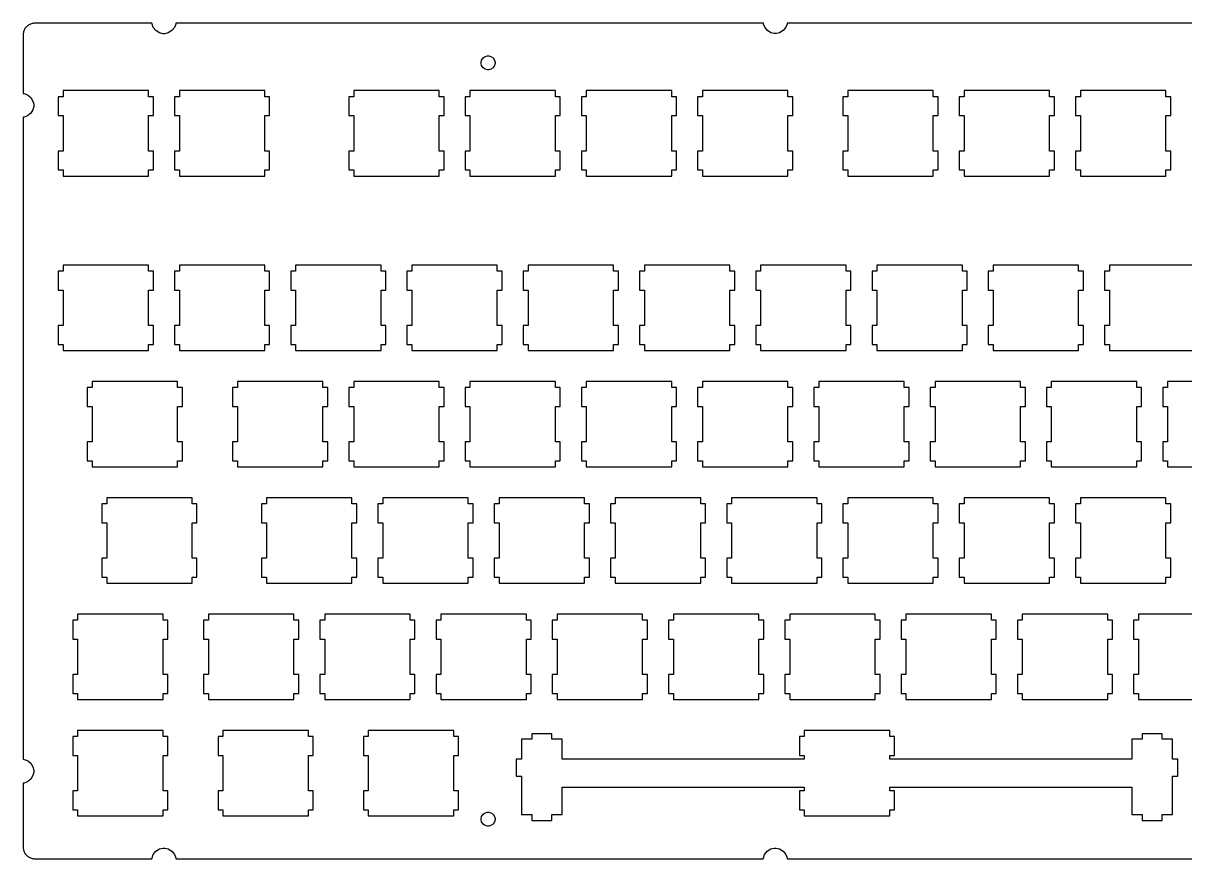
# Model space of a CAD drawing. Extents: x 0 to 356, y 0 to 137.
# Drawn here: x 0 to 190.4, y 0 to 136.9 of the extents above; entities that cross this region are included whole.
import ezdxf

# ---------------------------------------------------------------- set-up
doc = ezdxf.new("R2010")
doc.units = 0
doc.layers.get('0').update_dxf_attribs({"linetype": 'CONTINUOUS'})

msp = doc.modelspace()

# ---------------------------------------------------------------- linework, layer by layer
at = {"color": 0}
for p, q in [((0.06752, 135.332), (0.04961, 135.191)), ((0.04961, 135.191), (0.04961, 125.393)), ((0.10335, 135.472), (0.06752, 135.332)), ((0.1378, 135.614), (0.10335, 135.472)), ((0.19155, 135.756), (0.1378, 135.614)), ((0.26183, 135.879), (0.19155, 135.756)), ((0.33211, 136.011), (0.26183, 135.879)), ((0.4203, 136.125), (0.33211, 136.011)), ((0.51676, 136.241), (0.4203, 136.125)), ((0.61461, 136.346), (0.51676, 136.241)), ((0.72898, 136.442), (0.61461, 136.346)), ((0.85301, 136.54), (0.72898, 136.442)), ((0.97565, 136.619), (0.85301, 136.54)), ((1.10794, 136.69), (0.97565, 136.619)), ((1.24988, 136.743), (1.10794, 136.69)), ((1.39044, 136.795), (1.24988, 136.743)), ((1.54065, 136.831), (1.39044, 136.795)), ((1.69085, 136.867), (1.54065, 136.831)), ((1.83968, 136.883), (1.69085, 136.867)), ((21.146, 136.883), (1.83968, 136.883)), ((21.168, 136.711), (21.146, 136.883)), ((21.3637, 136.211), (21.168, 136.711)), ((21.7937, 135.668), (21.3637, 136.211)), ((22.3862, 135.305), (21.7937, 135.668)), ((22.9168, 135.173), (22.3862, 135.305)), ((23.0945, 135.173), (22.9168, 135.173)), ((23.2709, 135.173), (23.0945, 135.173)), ((23.8042, 135.305), (23.2709, 135.173)), ((24.3996, 135.668), (23.8042, 135.305)), ((24.8322, 136.211), (24.3996, 135.668)), ((25.0293, 136.711), (24.8322, 136.211)), ((25.0527, 136.883), (25.0293, 136.711)), ((121.317, 136.883), (25.0527, 136.883)), ((121.34, 136.712), (121.317, 136.883)), ((121.539, 136.213), (121.34, 136.712)), ((121.972, 135.673), (121.539, 136.213)), ((122.567, 135.314), (121.972, 135.673)), ((123.098, 135.183), (122.567, 135.314)), ((123.275, 135.183), (123.098, 135.183)), ((123.451, 135.183), (123.275, 135.183)), ((123.981, 135.314), (123.451, 135.183)), ((124.573, 135.673), (123.981, 135.314)), ((125.003, 136.213), (124.573, 135.673)), ((125.2, 136.712), (125.003, 136.213)), ((125.224, 136.883), (125.2, 136.712)), ((268.708, 136.883), (125.224, 136.883)), ((75.3967, 131.211), (75.7633, 131.458)), ((75.7633, 131.458), (76.098, 131.548)), ((76.098, 131.548), (76.2109, 131.548)), ((76.2109, 131.548), (76.3228, 131.548)), ((76.3228, 131.548), (76.6576, 131.458)), ((76.6576, 131.458), (77.0227, 131.211)), ((75.0605, 130.513), (75.1498, 130.847)), ((75.0605, 130.4), (75.0605, 130.513)), ((75.0605, 130.288), (75.0605, 130.4)), ((75.1498, 129.953), (75.0605, 130.288)), ((75.1498, 130.847), (75.3967, 131.211)), ((75.3967, 129.587), (75.1498, 129.953)), ((75.7633, 129.34), (75.3967, 129.587)), ((77.0227, 129.587), (76.6576, 129.34)), ((77.0227, 131.211), (77.2693, 130.847)), ((77.2693, 129.953), (77.0227, 129.587)), ((77.2693, 130.847), (77.3603, 130.513)), ((77.3603, 130.288), (77.2693, 129.953)), ((77.3603, 130.513), (77.3603, 130.4)), ((77.3603, 130.4), (77.3603, 130.288)), ((76.098, 129.249), (75.7633, 129.34)), ((76.2109, 129.249), (76.098, 129.249)), ((76.3228, 129.249), (76.2109, 129.249)), ((76.6576, 129.34), (76.3228, 129.249)), ((20.5782, 125.855), (6.57737, 125.855)), ((6.57737, 125.855), (6.57737, 124.856)), ((20.5782, 124.856), (20.5782, 125.855)), ((39.6282, 125.855), (25.6274, 125.855)), ((25.6274, 125.855), (25.6274, 124.856)), ((39.6282, 124.856), (39.6282, 125.855)), ((68.2032, 125.855), (54.2025, 125.855)), ((54.2025, 125.855), (54.2025, 124.856)), ((68.2032, 124.856), (68.2032, 125.855)), ((87.2532, 125.855), (73.2525, 125.855)), ((73.2525, 125.855), (73.2525, 124.856)), ((87.2532, 124.856), (87.2532, 125.855)), ((106.303, 125.855), (92.3025, 125.855)), ((92.3025, 125.855), (92.3025, 124.856)), ((106.303, 124.856), (106.303, 125.855)), ((125.353, 125.855), (111.353, 125.855)), ((111.353, 125.855), (111.353, 124.856)), ((125.353, 124.856), (125.353, 125.855)), ((149.164, 125.855), (135.165, 125.855)), ((135.165, 125.855), (135.165, 124.856)), ((149.164, 124.856), (149.164, 125.855)), ((168.214, 125.855), (154.215, 125.855)), ((154.215, 125.855), (154.215, 124.856)), ((168.214, 124.856), (168.214, 125.855)), ((187.264, 125.855), (173.265, 125.855)), ((173.265, 125.855), (173.265, 124.856)), ((187.264, 124.856), (187.264, 125.855)), ((0.04961, 125.393), (0.22186, 125.371)), ((0.22186, 125.371), (0.72623, 125.175)), ((0.72623, 125.175), (1.27193, 124.743)), ((1.27193, 124.743), (1.63573, 124.145)), ((1.63573, 124.145), (1.7694, 123.612)), ((6.57737, 124.856), (5.77674, 124.856)), ((5.77674, 124.856), (5.77674, 121.755)), ((21.3775, 124.856), (20.5782, 124.856)), ((21.3775, 121.755), (21.3775, 124.856)), ((25.6274, 124.856), (24.8281, 124.856)), ((24.8281, 124.856), (24.8281, 121.755)), ((40.4276, 124.856), (39.6282, 124.856)), ((40.4276, 121.755), (40.4276, 124.856)), ((54.2025, 124.856), (53.4031, 124.856)), ((53.4031, 124.856), (53.4031, 121.755)), ((69.0026, 124.856), (68.2032, 124.856)), ((69.0026, 121.755), (69.0026, 124.856)), ((73.2525, 124.856), (72.4531, 124.856)), ((72.4531, 124.856), (72.4531, 121.755)), ((88.0526, 124.856), (87.2532, 124.856)), ((88.0526, 121.755), (88.0526, 124.856)), ((92.3025, 124.856), (91.5031, 124.856)), ((91.5031, 124.856), (91.5031, 121.755)), ((107.103, 124.856), (106.303, 124.856)), ((107.103, 121.755), (107.103, 124.856)), ((111.353, 124.856), (110.553, 124.856)), ((110.553, 124.856), (110.553, 121.755)), ((126.153, 124.856), (125.353, 124.856)), ((126.153, 121.755), (126.153, 124.856)), ((135.165, 124.856), (134.364, 124.856)), ((134.364, 124.856), (134.364, 121.755)), ((149.965, 124.856), (149.164, 124.856)), ((149.965, 121.755), (149.965, 124.856)), ((154.215, 124.856), (153.414, 124.856)), ((153.414, 124.856), (153.414, 121.755)), ((169.015, 124.856), (168.214, 124.856)), ((169.015, 121.755), (169.015, 124.856)), ((173.265, 124.856), (172.464, 124.856)), ((172.464, 124.856), (172.464, 121.755)), ((188.065, 124.856), (187.264, 124.856)), ((188.065, 121.755), (188.065, 124.856)), ((1.27193, 122.131), (0.72623, 121.701)), ((1.63573, 122.725), (1.27193, 122.131)), ((1.7694, 123.257), (1.63573, 122.725)), ((1.7694, 123.612), (1.7694, 123.434)), ((1.7694, 123.434), (1.7694, 123.257)), ((0.22186, 121.507), (0.04961, 121.485)), ((0.04961, 121.485), (0.04961, 16.3394)), ((0.72623, 121.701), (0.22186, 121.507)), ((5.77674, 121.755), (6.57737, 121.755)), ((6.57737, 121.755), (6.57737, 115.956)), ((20.5782, 115.956), (20.5782, 121.755)), ((20.5782, 121.755), (21.3775, 121.755)), ((24.8281, 121.755), (25.6274, 121.755)), ((25.6274, 121.755), (25.6274, 115.956)), ((39.6282, 115.956), (39.6282, 121.755)), ((39.6282, 121.755), (40.4276, 121.755)), ((53.4031, 121.755), (54.2025, 121.755)), ((54.2025, 121.755), (54.2025, 115.956)), ((68.2032, 115.956), (68.2032, 121.755)), ((68.2032, 121.755), (69.0026, 121.755)), ((72.4531, 121.755), (73.2525, 121.755)), ((73.2525, 121.755), (73.2525, 115.956)), ((87.2532, 115.956), (87.2532, 121.755)), ((87.2532, 121.755), (88.0526, 121.755)), ((91.5031, 121.755), (92.3025, 121.755)), ((92.3025, 121.755), (92.3025, 115.956)), ((106.303, 115.956), (106.303, 121.755)), ((106.303, 121.755), (107.103, 121.755)), ((110.553, 121.755), (111.353, 121.755)), ((111.353, 121.755), (111.353, 115.956)), ((125.353, 115.956), (125.353, 121.755)), ((125.353, 121.755), (126.153, 121.755)), ((134.364, 121.755), (135.165, 121.755)), ((135.165, 121.755), (135.165, 115.956)), ((149.164, 115.956), (149.164, 121.755)), ((149.164, 121.755), (149.965, 121.755)), ((153.414, 121.755), (154.215, 121.755)), ((154.215, 121.755), (154.215, 115.956)), ((168.214, 115.956), (168.214, 121.755)), ((168.214, 121.755), (169.015, 121.755)), ((172.464, 121.755), (173.265, 121.755)), ((173.265, 121.755), (173.265, 115.956)), ((187.264, 115.956), (187.264, 121.755)), ((187.264, 121.755), (188.065, 121.755)), ((6.57737, 115.956), (5.77674, 115.956)), ((5.77674, 115.956), (5.77674, 112.856)), ((21.3775, 115.956), (20.5782, 115.956)), ((21.3775, 112.856), (21.3775, 115.956)), ((25.6274, 115.956), (24.8281, 115.956)), ((24.8281, 115.956), (24.8281, 112.856)), ((40.4276, 115.956), (39.6282, 115.956)), ((40.4276, 112.856), (40.4276, 115.956)), ((54.2025, 115.956), (53.4031, 115.956)), ((53.4031, 115.956), (53.4031, 112.856)), ((69.0026, 115.956), (68.2032, 115.956)), ((69.0026, 112.856), (69.0026, 115.956)), ((73.2525, 115.956), (72.4531, 115.956)), ((72.4531, 115.956), (72.4531, 112.856)), ((88.0526, 115.956), (87.2532, 115.956)), ((88.0526, 112.856), (88.0526, 115.956)), ((92.3025, 115.956), (91.5031, 115.956)), ((91.5031, 115.956), (91.5031, 112.856)), ((107.103, 115.956), (106.303, 115.956)), ((107.103, 112.856), (107.103, 115.956)), ((111.353, 115.956), (110.553, 115.956)), ((110.553, 115.956), (110.553, 112.856)), ((126.153, 115.956), (125.353, 115.956)), ((126.153, 112.856), (126.153, 115.956)), ((135.165, 115.956), (134.364, 115.956)), ((134.364, 115.956), (134.364, 112.856)), ((149.965, 115.956), (149.164, 115.956)), ((149.965, 112.856), (149.965, 115.956)), ((154.215, 115.956), (153.414, 115.956)), ((153.414, 115.956), (153.414, 112.856)), ((169.015, 115.956), (168.214, 115.956)), ((169.015, 112.856), (169.015, 115.956)), ((173.265, 115.956), (172.464, 115.956)), ((172.464, 115.956), (172.464, 112.856)), ((188.065, 115.956), (187.264, 115.956)), ((188.065, 112.856), (188.065, 115.956)), ((5.77674, 112.856), (6.57737, 112.856)), ((6.57737, 112.856), (6.57737, 111.855)), ((20.5782, 111.855), (20.5782, 112.856)), ((20.5782, 112.856), (21.3775, 112.856)), ((24.8281, 112.856), (25.6274, 112.856)), ((25.6274, 112.856), (25.6274, 111.855)), ((39.6282, 111.855), (39.6282, 112.856)), ((39.6282, 112.856), (40.4276, 112.856)), ((53.4031, 112.856), (54.2025, 112.856)), ((54.2025, 112.856), (54.2025, 111.855)), ((68.2032, 111.855), (68.2032, 112.856)), ((68.2032, 112.856), (69.0026, 112.856)), ((72.4531, 112.856), (73.2525, 112.856)), ((73.2525, 112.856), (73.2525, 111.855)), ((87.2532, 111.855), (87.2532, 112.856)), ((87.2532, 112.856), (88.0526, 112.856)), ((91.5031, 112.856), (92.3025, 112.856)), ((92.3025, 112.856), (92.3025, 111.855)), ((106.303, 111.855), (106.303, 112.856)), ((106.303, 112.856), (107.103, 112.856)), ((110.553, 112.856), (111.353, 112.856)), ((111.353, 112.856), (111.353, 111.855)), ((125.353, 111.855), (125.353, 112.856)), ((125.353, 112.856), (126.153, 112.856)), ((134.364, 112.856), (135.165, 112.856)), ((135.165, 112.856), (135.165, 111.855)), ((149.164, 111.855), (149.164, 112.856)), ((149.164, 112.856), (149.965, 112.856)), ((153.414, 112.856), (154.215, 112.856)), ((154.215, 112.856), (154.215, 111.855)), ((168.214, 111.855), (168.214, 112.856)), ((168.214, 112.856), (169.015, 112.856)), ((172.464, 112.856), (173.265, 112.856)), ((173.265, 112.856), (173.265, 111.855)), ((187.264, 111.855), (187.264, 112.856)), ((187.264, 112.856), (188.065, 112.856)), ((6.57737, 111.855), (20.5782, 111.855)), ((25.6274, 111.855), (39.6282, 111.855)), ((54.2025, 111.855), (68.2032, 111.855)), ((73.2525, 111.855), (87.2532, 111.855)), ((92.3025, 111.855), (106.303, 111.855)), ((111.353, 111.855), (125.353, 111.855)), ((135.165, 111.855), (149.164, 111.855)), ((154.215, 111.855), (168.214, 111.855)), ((173.265, 111.855), (187.264, 111.855)), ((20.5782, 97.2799), (6.57737, 97.2799)), ((6.57737, 97.2799), (6.57737, 96.2808)), ((20.5782, 96.2808), (20.5782, 97.2799)), ((39.6282, 97.2799), (25.6274, 97.2799)), ((25.6274, 97.2799), (25.6274, 96.2808)), ((39.6282, 96.2808), (39.6282, 97.2799)), ((58.6782, 97.2799), (44.6775, 97.2799)), ((44.6775, 97.2799), (44.6775, 96.2808)), ((58.6782, 96.2808), (58.6782, 97.2799)), ((77.7282, 97.2799), (63.7275, 97.2799)), ((63.7275, 97.2799), (63.7275, 96.2808)), ((77.7282, 96.2808), (77.7282, 97.2799)), ((96.7782, 97.2799), (82.7775, 97.2799)), ((82.7775, 97.2799), (82.7775, 96.2808)), ((96.7782, 96.2808), (96.7782, 97.2799)), ((115.827, 97.2799), (101.826, 97.2799)), ((101.826, 97.2799), (101.826, 96.2808)), ((115.827, 96.2808), (115.827, 97.2799)), ((134.878, 97.2799), (120.876, 97.2799)), ((120.876, 97.2799), (120.876, 96.2808)), ((134.878, 96.2808), (134.878, 97.2799)), ((153.928, 97.2799), (139.928, 97.2799)), ((139.928, 97.2799), (139.928, 96.2808)), ((153.928, 96.2808), (153.928, 97.2799)), ((172.978, 97.2799), (158.978, 97.2799)), ((158.978, 97.2799), (158.978, 96.2808)), ((172.978, 96.2808), (172.978, 97.2799)), ((192.028, 97.2799), (178.028, 97.2799)), ((178.028, 97.2799), (178.028, 96.2808)), ((6.57737, 96.2808), (5.77674, 96.2808)), ((5.77674, 96.2808), (5.77674, 93.1803)), ((21.3775, 96.2808), (20.5782, 96.2808)), ((21.3775, 93.1803), (21.3775, 96.2808)), ((25.6274, 96.2808), (24.8281, 96.2808)), ((24.8281, 96.2808), (24.8281, 93.1803)), ((40.4276, 96.2808), (39.6282, 96.2808)), ((40.4276, 93.1803), (40.4276, 96.2808)), ((44.6775, 96.2808), (43.8781, 96.2808)), ((43.8781, 96.2808), (43.8781, 93.1803)), ((59.4776, 96.2808), (58.6782, 96.2808)), ((59.4776, 93.1803), (59.4776, 96.2808)), ((63.7275, 96.2808), (62.9281, 96.2808)), ((62.9281, 96.2808), (62.9281, 93.1803)), ((78.5276, 96.2808), (77.7282, 96.2808)), ((78.5276, 93.1803), (78.5276, 96.2808)), ((82.7775, 96.2808), (81.9781, 96.2808)), ((81.9781, 96.2808), (81.9781, 93.1803)), ((97.5762, 96.2808), (96.7782, 96.2808)), ((97.5762, 93.1803), (97.5762, 96.2808)), ((101.826, 96.2808), (101.028, 96.2808)), ((101.028, 96.2808), (101.028, 93.1803)), ((116.626, 96.2808), (115.827, 96.2808)), ((116.626, 93.1803), (116.626, 96.2808)), ((120.876, 96.2808), (120.077, 96.2808)), ((120.077, 96.2808), (120.077, 93.1803)), ((135.678, 96.2808), (134.878, 96.2808)), ((135.678, 93.1803), (135.678, 96.2808)), ((139.928, 96.2808), (139.128, 96.2808)), ((139.128, 96.2808), (139.128, 93.1803)), ((154.728, 96.2808), (153.928, 96.2808)), ((154.728, 93.1803), (154.728, 96.2808)), ((158.978, 96.2808), (158.178, 96.2808)), ((158.178, 96.2808), (158.178, 93.1803)), ((173.778, 96.2808), (172.978, 96.2808)), ((173.778, 93.1803), (173.778, 96.2808)), ((178.028, 96.2808), (177.228, 96.2808)), ((177.228, 96.2808), (177.228, 93.1803)), ((5.77674, 93.1803), (6.57737, 93.1803)), ((6.57737, 93.1803), (6.57737, 87.3788)), ((20.5782, 87.3788), (20.5782, 93.1803)), ((20.5782, 93.1803), (21.3775, 93.1803)), ((24.8281, 93.1803), (25.6274, 93.1803)), ((25.6274, 93.1803), (25.6274, 87.3788)), ((39.6282, 87.3788), (39.6282, 93.1803)), ((39.6282, 93.1803), (40.4276, 93.1803)), ((43.8781, 93.1803), (44.6775, 93.1803)), ((44.6775, 93.1803), (44.6775, 87.3788)), ((58.6782, 87.3788), (58.6782, 93.1803)), ((58.6782, 93.1803), (59.4776, 93.1803)), ((62.9281, 93.1803), (63.7275, 93.1803)), ((63.7275, 93.1803), (63.7275, 87.3788)), ((77.7282, 87.3788), (77.7282, 93.1803)), ((77.7282, 93.1803), (78.5276, 93.1803)), ((81.9781, 93.1803), (82.7775, 93.1803)), ((82.7775, 93.1803), (82.7775, 87.3788)), ((96.7782, 87.3788), (96.7782, 93.1803)), ((96.7782, 93.1803), (97.5762, 93.1803)), ((101.028, 93.1803), (101.826, 93.1803)), ((101.826, 93.1803), (101.826, 87.3788)), ((115.827, 87.3788), (115.827, 93.1803)), ((115.827, 93.1803), (116.626, 93.1803)), ((120.077, 93.1803), (120.876, 93.1803)), ((120.876, 93.1803), (120.876, 87.3788)), ((134.878, 87.3788), (134.878, 93.1803)), ((134.878, 93.1803), (135.678, 93.1803)), ((139.128, 93.1803), (139.928, 93.1803)), ((139.928, 93.1803), (139.928, 87.3788)), ((153.928, 87.3788), (153.928, 93.1803)), ((153.928, 93.1803), (154.728, 93.1803)), ((158.178, 93.1803), (158.978, 93.1803)), ((158.978, 93.1803), (158.978, 87.3788)), ((172.978, 87.3788), (172.978, 93.1803)), ((172.978, 93.1803), (173.778, 93.1803)), ((177.228, 93.1803), (178.028, 93.1803)), ((178.028, 93.1803), (178.028, 87.3788)), ((6.57737, 87.3788), (5.77674, 87.3788)), ((5.77674, 87.3788), (5.77674, 84.2807)), ((21.3775, 87.3788), (20.5782, 87.3788)), ((21.3775, 84.2807), (21.3775, 87.3788)), ((25.6274, 87.3788), (24.8281, 87.3788)), ((24.8281, 87.3788), (24.8281, 84.2807)), ((40.4276, 87.3788), (39.6282, 87.3788)), ((40.4276, 84.2807), (40.4276, 87.3788)), ((44.6775, 87.3788), (43.8781, 87.3788)), ((43.8781, 87.3788), (43.8781, 84.2807)), ((59.4776, 87.3788), (58.6782, 87.3788)), ((59.4776, 84.2807), (59.4776, 87.3788)), ((63.7275, 87.3788), (62.9281, 87.3788)), ((62.9281, 87.3788), (62.9281, 84.2807)), ((78.5276, 87.3788), (77.7282, 87.3788)), ((78.5276, 84.2807), (78.5276, 87.3788)), ((82.7775, 87.3788), (81.9781, 87.3788)), ((81.9781, 87.3788), (81.9781, 84.2807)), ((97.5762, 87.3788), (96.7782, 87.3788)), ((97.5762, 84.2807), (97.5762, 87.3788)), ((101.826, 87.3788), (101.028, 87.3788)), ((101.028, 87.3788), (101.028, 84.2807)), ((116.626, 87.3788), (115.827, 87.3788)), ((116.626, 84.2807), (116.626, 87.3788)), ((120.876, 87.3788), (120.077, 87.3788)), ((120.077, 87.3788), (120.077, 84.2807)), ((135.678, 87.3788), (134.878, 87.3788)), ((135.678, 84.2807), (135.678, 87.3788)), ((139.928, 87.3788), (139.128, 87.3788)), ((139.128, 87.3788), (139.128, 84.2807)), ((154.728, 87.3788), (153.928, 87.3788)), ((154.728, 84.2807), (154.728, 87.3788)), ((158.978, 87.3788), (158.178, 87.3788)), ((158.178, 87.3788), (158.178, 84.2807)), ((173.778, 87.3788), (172.978, 87.3788)), ((173.778, 84.2807), (173.778, 87.3788)), ((178.028, 87.3788), (177.228, 87.3788)), ((177.228, 87.3788), (177.228, 84.2807)), ((5.77674, 84.2807), (6.57737, 84.2807)), ((6.57737, 84.2807), (6.57737, 83.2817)), ((20.5782, 83.2817), (20.5782, 84.2807)), ((20.5782, 84.2807), (21.3775, 84.2807)), ((24.8281, 84.2807), (25.6274, 84.2807)), ((25.6274, 84.2807), (25.6274, 83.2817)), ((39.6282, 83.2817), (39.6282, 84.2807)), ((39.6282, 84.2807), (40.4276, 84.2807)), ((43.8781, 84.2807), (44.6775, 84.2807)), ((44.6775, 84.2807), (44.6775, 83.2817)), ((58.6782, 83.2817), (58.6782, 84.2807)), ((58.6782, 84.2807), (59.4776, 84.2807)), ((62.9281, 84.2807), (63.7275, 84.2807)), ((63.7275, 84.2807), (63.7275, 83.2817)), ((77.7282, 83.2817), (77.7282, 84.2807)), ((77.7282, 84.2807), (78.5276, 84.2807)), ((81.9781, 84.2807), (82.7775, 84.2807)), ((82.7775, 84.2807), (82.7775, 83.2817)), ((96.7782, 83.2817), (96.7782, 84.2807)), ((96.7782, 84.2807), (97.5762, 84.2807)), ((101.028, 84.2807), (101.826, 84.2807)), ((101.826, 84.2807), (101.826, 83.2817)), ((115.827, 83.2817), (115.827, 84.2807)), ((115.827, 84.2807), (116.626, 84.2807)), ((120.077, 84.2807), (120.876, 84.2807)), ((120.876, 84.2807), (120.876, 83.2817)), ((134.878, 83.2817), (134.878, 84.2807)), ((134.878, 84.2807), (135.678, 84.2807)), ((139.128, 84.2807), (139.928, 84.2807)), ((139.928, 84.2807), (139.928, 83.2817)), ((153.928, 83.2817), (153.928, 84.2807)), ((153.928, 84.2807), (154.728, 84.2807)), ((158.178, 84.2807), (158.978, 84.2807)), ((158.978, 84.2807), (158.978, 83.2817)), ((172.978, 83.2817), (172.978, 84.2807)), ((172.978, 84.2807), (173.778, 84.2807)), ((177.228, 84.2807), (178.028, 84.2807)), ((178.028, 84.2807), (178.028, 83.2817)), ((6.57737, 83.2817), (20.5782, 83.2817)), ((25.6274, 83.2817), (39.6282, 83.2817)), ((44.6775, 83.2817), (58.6782, 83.2817)), ((63.7275, 83.2817), (77.7282, 83.2817)), ((82.7775, 83.2817), (96.7782, 83.2817)), ((101.826, 83.2817), (115.827, 83.2817)), ((120.876, 83.2817), (134.878, 83.2817)), ((139.928, 83.2817), (153.928, 83.2817)), ((158.978, 83.2817), (172.978, 83.2817)), ((178.028, 83.2817), (192.028, 83.2817)), ((25.3394, 78.2299), (11.3399, 78.2299)), ((11.3399, 78.2299), (11.3399, 77.2308)), ((25.3394, 77.2308), (25.3394, 78.2299)), ((49.1532, 78.2299), (35.1524, 78.2299)), ((35.1524, 78.2299), (35.1524, 77.2308)), ((49.1532, 77.2308), (49.1532, 78.2299)), ((68.2032, 78.2299), (54.2025, 78.2299)), ((54.2025, 78.2299), (54.2025, 77.2308)), ((68.2032, 77.2308), (68.2032, 78.2299)), ((87.2532, 78.2299), (73.2525, 78.2299)), ((73.2525, 78.2299), (73.2525, 77.2308)), ((87.2532, 77.2308), (87.2532, 78.2299)), ((106.303, 78.2299), (92.3025, 78.2299)), ((92.3025, 78.2299), (92.3025, 77.2308)), ((106.303, 77.2308), (106.303, 78.2299)), ((125.353, 78.2299), (111.353, 78.2299)), ((111.353, 78.2299), (111.353, 77.2308)), ((125.353, 77.2308), (125.353, 78.2299)), ((144.403, 78.2299), (130.403, 78.2299)), ((130.403, 78.2299), (130.403, 77.2308)), ((144.403, 77.2308), (144.403, 78.2299)), ((163.453, 78.2299), (149.453, 78.2299)), ((149.453, 78.2299), (149.453, 77.2308)), ((163.453, 77.2308), (163.453, 78.2299)), ((182.503, 78.2299), (168.503, 78.2299)), ((168.503, 78.2299), (168.503, 77.2308)), ((182.503, 77.2308), (182.503, 78.2299)), ((201.553, 78.2299), (187.553, 78.2299)), ((187.553, 78.2299), (187.553, 77.2308)), ((11.3399, 77.2308), (10.5392, 77.2308)), ((10.5392, 77.2308), (10.5392, 74.1303)), ((26.14, 77.2308), (25.3394, 77.2308)), ((26.14, 74.1303), (26.14, 77.2308)), ((35.1524, 77.2308), (34.3531, 77.2308)), ((34.3531, 77.2308), (34.3531, 74.1303)), ((49.9526, 77.2308), (49.1532, 77.2308)), ((49.9526, 74.1303), (49.9526, 77.2308)), ((54.2025, 77.2308), (53.4031, 77.2308)), ((53.4031, 77.2308), (53.4031, 74.1303)), ((69.0026, 77.2308), (68.2032, 77.2308)), ((69.0026, 74.1303), (69.0026, 77.2308)), ((73.2525, 77.2308), (72.4531, 77.2308)), ((72.4531, 77.2308), (72.4531, 74.1303)), ((88.0526, 77.2308), (87.2532, 77.2308)), ((88.0526, 74.1303), (88.0526, 77.2308)), ((92.3025, 77.2308), (91.5031, 77.2308)), ((91.5031, 77.2308), (91.5031, 74.1303)), ((107.103, 77.2308), (106.303, 77.2308)), ((107.103, 74.1303), (107.103, 77.2308)), ((111.353, 77.2308), (110.553, 77.2308)), ((110.553, 77.2308), (110.553, 74.1303)), ((126.153, 77.2308), (125.353, 77.2308)), ((126.153, 74.1303), (126.153, 77.2308)), ((130.403, 77.2308), (129.603, 77.2308)), ((129.603, 77.2308), (129.603, 74.1303)), ((145.203, 77.2308), (144.403, 77.2308)), ((145.203, 74.1303), (145.203, 77.2308)), ((149.453, 77.2308), (148.653, 77.2308)), ((148.653, 77.2308), (148.653, 74.1303)), ((164.253, 77.2308), (163.453, 77.2308)), ((164.253, 74.1303), (164.253, 77.2308)), ((168.503, 77.2308), (167.703, 77.2308)), ((167.703, 77.2308), (167.703, 74.1303)), ((183.303, 77.2308), (182.503, 77.2308)), ((183.303, 74.1303), (183.303, 77.2308)), ((187.553, 77.2308), (186.753, 77.2308)), ((186.753, 77.2308), (186.753, 74.1303)), ((10.5392, 74.1303), (11.3399, 74.1303)), ((11.3399, 74.1303), (11.3399, 68.3288)), ((25.3394, 68.3288), (25.3394, 74.1303)), ((25.3394, 74.1303), (26.14, 74.1303)), ((34.3531, 74.1303), (35.1524, 74.1303)), ((35.1524, 74.1303), (35.1524, 68.3288)), ((49.1532, 68.3288), (49.1532, 74.1303)), ((49.1532, 74.1303), (49.9526, 74.1303)), ((53.4031, 74.1303), (54.2025, 74.1303)), ((54.2025, 74.1303), (54.2025, 68.3288)), ((68.2032, 68.3288), (68.2032, 74.1303)), ((68.2032, 74.1303), (69.0026, 74.1303)), ((72.4531, 74.1303), (73.2525, 74.1303)), ((73.2525, 74.1303), (73.2525, 68.3288)), ((87.2532, 68.3288), (87.2532, 74.1303)), ((87.2532, 74.1303), (88.0526, 74.1303)), ((91.5031, 74.1303), (92.3025, 74.1303)), ((92.3025, 74.1303), (92.3025, 68.3288)), ((106.303, 68.3288), (106.303, 74.1303)), ((106.303, 74.1303), (107.103, 74.1303)), ((110.553, 74.1303), (111.353, 74.1303)), ((111.353, 74.1303), (111.353, 68.3288)), ((125.353, 68.3288), (125.353, 74.1303)), ((125.353, 74.1303), (126.153, 74.1303)), ((129.603, 74.1303), (130.403, 74.1303)), ((130.403, 74.1303), (130.403, 68.3288)), ((144.403, 68.3288), (144.403, 74.1303)), ((144.403, 74.1303), (145.203, 74.1303)), ((148.653, 74.1303), (149.453, 74.1303)), ((149.453, 74.1303), (149.453, 68.3288)), ((163.453, 68.3288), (163.453, 74.1303)), ((163.453, 74.1303), (164.253, 74.1303)), ((167.703, 74.1303), (168.503, 74.1303)), ((168.503, 74.1303), (168.503, 68.3288)), ((182.503, 68.3288), (182.503, 74.1303)), ((182.503, 74.1303), (183.303, 74.1303)), ((186.753, 74.1303), (187.553, 74.1303)), ((187.553, 74.1303), (187.553, 68.3288)), ((11.3399, 68.3288), (10.5392, 68.3288)), ((10.5392, 68.3288), (10.5392, 65.2307)), ((26.14, 68.3288), (25.3394, 68.3288)), ((26.14, 65.2307), (26.14, 68.3288)), ((35.1524, 68.3288), (34.3531, 68.3288)), ((34.3531, 68.3288), (34.3531, 65.2307)), ((49.9526, 68.3288), (49.1532, 68.3288)), ((49.9526, 65.2307), (49.9526, 68.3288)), ((54.2025, 68.3288), (53.4031, 68.3288)), ((53.4031, 68.3288), (53.4031, 65.2307)), ((69.0026, 68.3288), (68.2032, 68.3288)), ((69.0026, 65.2307), (69.0026, 68.3288)), ((73.2525, 68.3288), (72.4531, 68.3288)), ((72.4531, 68.3288), (72.4531, 65.2307)), ((88.0526, 68.3288), (87.2532, 68.3288)), ((88.0526, 65.2307), (88.0526, 68.3288)), ((92.3025, 68.3288), (91.5031, 68.3288)), ((91.5031, 68.3288), (91.5031, 65.2307)), ((107.103, 68.3288), (106.303, 68.3288)), ((107.103, 65.2307), (107.103, 68.3288)), ((111.353, 68.3288), (110.553, 68.3288)), ((110.553, 68.3288), (110.553, 65.2307)), ((126.153, 68.3288), (125.353, 68.3288)), ((126.153, 65.2307), (126.153, 68.3288)), ((130.403, 68.3288), (129.603, 68.3288)), ((129.603, 68.3288), (129.603, 65.2307)), ((145.203, 68.3288), (144.403, 68.3288)), ((145.203, 65.2307), (145.203, 68.3288)), ((149.453, 68.3288), (148.653, 68.3288)), ((148.653, 68.3288), (148.653, 65.2307)), ((164.253, 68.3288), (163.453, 68.3288)), ((164.253, 65.2307), (164.253, 68.3288)), ((168.503, 68.3288), (167.703, 68.3288)), ((167.703, 68.3288), (167.703, 65.2307)), ((183.303, 68.3288), (182.503, 68.3288)), ((183.303, 65.2307), (183.303, 68.3288)), ((187.553, 68.3288), (186.753, 68.3288)), ((186.753, 68.3288), (186.753, 65.2307)), ((10.5392, 65.2307), (11.3399, 65.2307)), ((11.3399, 65.2307), (11.3399, 64.2288)), ((25.3394, 64.2288), (25.3394, 65.2307)), ((25.3394, 65.2307), (26.14, 65.2307)), ((34.3531, 65.2307), (35.1524, 65.2307)), ((35.1524, 65.2307), (35.1524, 64.2288)), ((49.1532, 64.2288), (49.1532, 65.2307)), ((49.1532, 65.2307), (49.9526, 65.2307)), ((53.4031, 65.2307), (54.2025, 65.2307)), ((54.2025, 65.2307), (54.2025, 64.2288)), ((68.2032, 64.2288), (68.2032, 65.2307)), ((68.2032, 65.2307), (69.0026, 65.2307)), ((72.4531, 65.2307), (73.2525, 65.2307)), ((73.2525, 65.2307), (73.2525, 64.2288)), ((87.2532, 64.2288), (87.2532, 65.2307)), ((87.2532, 65.2307), (88.0526, 65.2307)), ((91.5031, 65.2307), (92.3025, 65.2307)), ((92.3025, 65.2307), (92.3025, 64.2288)), ((106.303, 64.2288), (106.303, 65.2307)), ((106.303, 65.2307), (107.103, 65.2307)), ((110.553, 65.2307), (111.353, 65.2307)), ((111.353, 65.2307), (111.353, 64.2288)), ((125.353, 64.2288), (125.353, 65.2307)), ((125.353, 65.2307), (126.153, 65.2307)), ((129.603, 65.2307), (130.403, 65.2307)), ((130.403, 65.2307), (130.403, 64.2288)), ((144.403, 64.2288), (144.403, 65.2307)), ((144.403, 65.2307), (145.203, 65.2307)), ((148.653, 65.2307), (149.453, 65.2307)), ((149.453, 65.2307), (149.453, 64.2288)), ((163.453, 64.2288), (163.453, 65.2307)), ((163.453, 65.2307), (164.253, 65.2307)), ((167.703, 65.2307), (168.503, 65.2307)), ((168.503, 65.2307), (168.503, 64.2288)), ((182.503, 64.2288), (182.503, 65.2307)), ((182.503, 65.2307), (183.303, 65.2307)), ((186.753, 65.2307), (187.553, 65.2307)), ((187.553, 65.2307), (187.553, 64.2288)), ((11.3399, 64.2288), (25.3394, 64.2288)), ((35.1524, 64.2288), (49.1532, 64.2288)), ((54.2025, 64.2288), (68.2032, 64.2288)), ((73.2525, 64.2288), (87.2532, 64.2288)), ((92.3025, 64.2288), (106.303, 64.2288)), ((111.353, 64.2288), (125.353, 64.2288)), ((130.403, 64.2288), (144.403, 64.2288)), ((149.453, 64.2288), (163.453, 64.2288)), ((168.503, 64.2288), (182.503, 64.2288)), ((187.553, 64.2288), (201.553, 64.2288)), ((27.7206, 59.1799), (13.7211, 59.1799)), ((13.7211, 59.1799), (13.7211, 58.1808)), ((27.7206, 58.1808), (27.7206, 59.1799)), ((53.9143, 59.1799), (39.915, 59.1799)), ((39.915, 59.1799), (39.915, 58.1808)), ((53.9143, 58.1808), (53.9143, 59.1799)), ((72.9643, 59.1799), (58.965, 59.1799)), ((58.965, 59.1799), (58.965, 58.1808)), ((72.9643, 58.1808), (72.9643, 59.1799)), ((92.0143, 59.1799), (78.015, 59.1799)), ((78.015, 59.1799), (78.015, 58.1808)), ((92.0143, 58.1808), (92.0143, 59.1799)), ((111.064, 59.1799), (97.065, 59.1799)), ((97.065, 59.1799), (97.065, 58.1808)), ((111.064, 58.1808), (111.064, 59.1799)), ((130.114, 59.1799), (116.115, 59.1799)), ((116.115, 59.1799), (116.115, 58.1808)), ((130.114, 58.1808), (130.114, 59.1799)), ((149.164, 59.1799), (135.165, 59.1799)), ((135.165, 59.1799), (135.165, 58.1808)), ((149.164, 58.1808), (149.164, 59.1799)), ((168.214, 59.1799), (154.215, 59.1799)), ((154.215, 59.1799), (154.215, 58.1808)), ((168.214, 58.1808), (168.214, 59.1799)), ((187.264, 59.1799), (173.265, 59.1799)), ((173.265, 59.1799), (173.265, 58.1808)), ((187.264, 58.1808), (187.264, 59.1799)), ((13.7211, 58.1808), (12.9205, 58.1808)), ((12.9205, 58.1808), (12.9205, 55.0803)), ((28.5213, 58.1808), (27.7206, 58.1808)), ((28.5213, 55.0803), (28.5213, 58.1808)), ((39.915, 58.1808), (39.1142, 58.1808)), ((39.1142, 58.1808), (39.1142, 55.0803)), ((54.7151, 58.1808), (53.9143, 58.1808)), ((54.7151, 55.0803), (54.7151, 58.1808)), ((58.965, 58.1808), (58.1642, 58.1808)), ((58.1642, 58.1808), (58.1642, 55.0803)), ((73.7651, 58.1808), (72.9643, 58.1808)), ((73.7651, 55.0803), (73.7651, 58.1808)), ((78.015, 58.1808), (77.2142, 58.1808)), ((77.2142, 58.1808), (77.2142, 55.0803)), ((92.8151, 58.1808), (92.0143, 58.1808)), ((92.8151, 55.0803), (92.8151, 58.1808)), ((97.065, 58.1808), (96.2642, 58.1808)), ((96.2642, 58.1808), (96.2642, 55.0803)), ((111.865, 58.1808), (111.064, 58.1808)), ((111.865, 55.0803), (111.865, 58.1808)), ((116.115, 58.1808), (115.314, 58.1808)), ((115.314, 58.1808), (115.314, 55.0803)), ((130.915, 58.1808), (130.114, 58.1808)), ((130.915, 55.0803), (130.915, 58.1808)), ((135.165, 58.1808), (134.364, 58.1808)), ((134.364, 58.1808), (134.364, 55.0803)), ((149.965, 58.1808), (149.164, 58.1808)), ((149.965, 55.0803), (149.965, 58.1808)), ((154.215, 58.1808), (153.414, 58.1808)), ((153.414, 58.1808), (153.414, 55.0803)), ((169.015, 58.1808), (168.214, 58.1808)), ((169.015, 55.0803), (169.015, 58.1808)), ((173.265, 58.1808), (172.464, 58.1808)), ((172.464, 58.1808), (172.464, 55.0803)), ((188.065, 58.1808), (187.264, 58.1808)), ((188.065, 55.0803), (188.065, 58.1808)), ((12.9205, 55.0803), (13.7211, 55.0803)), ((13.7211, 55.0803), (13.7211, 49.2788)), ((27.7206, 49.2788), (27.7206, 55.0803)), ((27.7206, 55.0803), (28.5213, 55.0803)), ((39.1142, 55.0803), (39.915, 55.0803)), ((39.915, 55.0803), (39.915, 49.2788)), ((53.9143, 49.2788), (53.9143, 55.0803)), ((53.9143, 55.0803), (54.7151, 55.0803)), ((58.1642, 55.0803), (58.965, 55.0803)), ((58.965, 55.0803), (58.965, 49.2788)), ((72.9643, 49.2788), (72.9643, 55.0803)), ((72.9643, 55.0803), (73.7651, 55.0803)), ((77.2142, 55.0803), (78.015, 55.0803)), ((78.015, 55.0803), (78.015, 49.2788)), ((92.0143, 49.2788), (92.0143, 55.0803)), ((92.0143, 55.0803), (92.8151, 55.0803)), ((96.2642, 55.0803), (97.065, 55.0803)), ((97.065, 55.0803), (97.065, 49.2788)), ((111.064, 49.2788), (111.064, 55.0803)), ((111.064, 55.0803), (111.865, 55.0803)), ((115.314, 55.0803), (116.115, 55.0803)), ((116.115, 55.0803), (116.115, 49.2788)), ((130.114, 49.2788), (130.114, 55.0803)), ((130.114, 55.0803), (130.915, 55.0803)), ((134.364, 55.0803), (135.165, 55.0803)), ((135.165, 55.0803), (135.165, 49.2788)), ((149.164, 49.2788), (149.164, 55.0803)), ((149.164, 55.0803), (149.965, 55.0803)), ((153.414, 55.0803), (154.215, 55.0803)), ((154.215, 55.0803), (154.215, 49.2788)), ((168.214, 49.2788), (168.214, 55.0803)), ((168.214, 55.0803), (169.015, 55.0803)), ((172.464, 55.0803), (173.265, 55.0803)), ((173.265, 55.0803), (173.265, 49.2788)), ((187.264, 49.2788), (187.264, 55.0803)), ((187.264, 55.0803), (188.065, 55.0803)), ((13.7211, 49.2788), (12.9205, 49.2788)), ((12.9205, 49.2788), (12.9205, 46.1807)), ((28.5213, 49.2788), (27.7206, 49.2788)), ((28.5213, 46.1807), (28.5213, 49.2788)), ((39.915, 49.2788), (39.1142, 49.2788)), ((39.1142, 49.2788), (39.1142, 46.1807)), ((54.7151, 49.2788), (53.9143, 49.2788)), ((54.7151, 46.1807), (54.7151, 49.2788)), ((58.965, 49.2788), (58.1642, 49.2788)), ((58.1642, 49.2788), (58.1642, 46.1807)), ((73.7651, 49.2788), (72.9643, 49.2788)), ((73.7651, 46.1807), (73.7651, 49.2788)), ((78.015, 49.2788), (77.2142, 49.2788)), ((77.2142, 49.2788), (77.2142, 46.1807)), ((92.8151, 49.2788), (92.0143, 49.2788)), ((92.8151, 46.1807), (92.8151, 49.2788)), ((97.065, 49.2788), (96.2642, 49.2788)), ((96.2642, 49.2788), (96.2642, 46.1807)), ((111.865, 49.2788), (111.064, 49.2788)), ((111.865, 46.1807), (111.865, 49.2788)), ((116.115, 49.2788), (115.314, 49.2788)), ((115.314, 49.2788), (115.314, 46.1807)), ((130.915, 49.2788), (130.114, 49.2788)), ((130.915, 46.1807), (130.915, 49.2788)), ((135.165, 49.2788), (134.364, 49.2788)), ((134.364, 49.2788), (134.364, 46.1807)), ((149.965, 49.2788), (149.164, 49.2788)), ((149.965, 46.1807), (149.965, 49.2788)), ((154.215, 49.2788), (153.414, 49.2788)), ((153.414, 49.2788), (153.414, 46.1807)), ((169.015, 49.2788), (168.214, 49.2788)), ((169.015, 46.1807), (169.015, 49.2788)), ((173.265, 49.2788), (172.464, 49.2788)), ((172.464, 49.2788), (172.464, 46.1807)), ((188.065, 49.2788), (187.264, 49.2788)), ((188.065, 46.1807), (188.065, 49.2788)), ((12.9205, 46.1807), (13.7211, 46.1807)), ((13.7211, 46.1807), (13.7211, 45.1788)), ((27.7206, 45.1788), (27.7206, 46.1807)), ((27.7206, 46.1807), (28.5213, 46.1807)), ((39.1142, 46.1807), (39.915, 46.1807)), ((39.915, 46.1807), (39.915, 45.1788)), ((53.9143, 45.1788), (53.9143, 46.1807)), ((53.9143, 46.1807), (54.7151, 46.1807)), ((58.1642, 46.1807), (58.965, 46.1807)), ((58.965, 46.1807), (58.965, 45.1788)), ((72.9643, 45.1788), (72.9643, 46.1807)), ((72.9643, 46.1807), (73.7651, 46.1807)), ((77.2142, 46.1807), (78.015, 46.1807)), ((78.015, 46.1807), (78.015, 45.1788)), ((92.0143, 45.1788), (92.0143, 46.1807)), ((92.0143, 46.1807), (92.8151, 46.1807)), ((96.2642, 46.1807), (97.065, 46.1807)), ((97.065, 46.1807), (97.065, 45.1788)), ((111.064, 45.1788), (111.064, 46.1807)), ((111.064, 46.1807), (111.865, 46.1807)), ((115.314, 46.1807), (116.115, 46.1807)), ((116.115, 46.1807), (116.115, 45.1788)), ((130.114, 45.1788), (130.114, 46.1807)), ((130.114, 46.1807), (130.915, 46.1807)), ((134.364, 46.1807), (135.165, 46.1807)), ((135.165, 46.1807), (135.165, 45.1788)), ((149.164, 45.1788), (149.164, 46.1807)), ((149.164, 46.1807), (149.965, 46.1807)), ((153.414, 46.1807), (154.215, 46.1807)), ((154.215, 46.1807), (154.215, 45.1788)), ((168.214, 45.1788), (168.214, 46.1807)), ((168.214, 46.1807), (169.015, 46.1807)), ((172.464, 46.1807), (173.265, 46.1807)), ((173.265, 46.1807), (173.265, 45.1788)), ((187.264, 45.1788), (187.264, 46.1807)), ((187.264, 46.1807), (188.065, 46.1807)), ((13.7211, 45.1788), (27.7206, 45.1788)), ((39.915, 45.1788), (53.9143, 45.1788)), ((58.965, 45.1788), (72.9643, 45.1788)), ((78.015, 45.1788), (92.0143, 45.1788)), ((97.065, 45.1788), (111.064, 45.1788)), ((116.115, 45.1788), (130.114, 45.1788)), ((135.165, 45.1788), (149.164, 45.1788)), ((154.215, 45.1788), (168.214, 45.1788)), ((173.265, 45.1788), (187.264, 45.1788)), ((22.9581, 40.1299), (8.95862, 40.1299)), ((8.95862, 40.1299), (8.95862, 39.1308)), ((22.9581, 39.1308), (22.9581, 40.1299)), ((44.3893, 40.1299), (30.3899, 40.1299)), ((30.3899, 40.1299), (30.3899, 39.1308)), ((44.3893, 39.1308), (44.3893, 40.1299)), ((63.4393, 40.1299), (49.44, 40.1299)), ((49.44, 40.1299), (49.44, 39.1308)), ((63.4393, 39.1308), (63.4393, 40.1299)), ((82.4893, 40.1299), (68.49, 40.1299)), ((68.49, 40.1299), (68.49, 39.1308)), ((82.4893, 39.1308), (82.4893, 40.1299)), ((101.539, 40.1299), (87.54, 40.1299)), ((87.54, 40.1299), (87.54, 39.1308)), ((101.539, 39.1308), (101.539, 40.1299)), ((120.589, 40.1299), (106.59, 40.1299)), ((106.59, 40.1299), (106.59, 39.1308)), ((120.589, 39.1308), (120.589, 40.1299)), ((139.639, 40.1299), (125.64, 40.1299)), ((125.64, 40.1299), (125.64, 39.1308)), ((139.639, 39.1308), (139.639, 40.1299)), ((158.689, 40.1299), (144.69, 40.1299)), ((144.69, 40.1299), (144.69, 39.1308)), ((158.689, 39.1308), (158.689, 40.1299)), ((177.739, 40.1299), (163.74, 40.1299)), ((163.74, 40.1299), (163.74, 39.1308)), ((177.739, 39.1308), (177.739, 40.1299)), ((196.789, 40.1299), (182.79, 40.1299)), ((182.79, 40.1299), (182.79, 39.1308)), ((8.95862, 39.1308), (8.15799, 39.1308)), ((8.15799, 39.1308), (8.15799, 36.0303)), ((23.7588, 39.1308), (22.9581, 39.1308)), ((23.7588, 36.0303), (23.7588, 39.1308)), ((30.3899, 39.1308), (29.5892, 39.1308)), ((29.5892, 39.1308), (29.5892, 36.0303)), ((45.1901, 39.1308), (44.3893, 39.1308)), ((45.1901, 36.0303), (45.1901, 39.1308)), ((49.44, 39.1308), (48.6392, 39.1308)), ((48.6392, 39.1308), (48.6392, 36.0303)), ((64.2401, 39.1308), (63.4393, 39.1308)), ((64.2401, 36.0303), (64.2401, 39.1308)), ((68.49, 39.1308), (67.6892, 39.1308)), ((67.6892, 39.1308), (67.6892, 36.0303)), ((83.2901, 39.1308), (82.4893, 39.1308)), ((83.2901, 36.0303), (83.2901, 39.1308)), ((87.54, 39.1308), (86.7392, 39.1308)), ((86.7392, 39.1308), (86.7392, 36.0303)), ((102.34, 39.1308), (101.539, 39.1308)), ((102.34, 36.0303), (102.34, 39.1308)), ((106.59, 39.1308), (105.789, 39.1308)), ((105.789, 39.1308), (105.789, 36.0303)), ((121.39, 39.1308), (120.589, 39.1308)), ((121.39, 36.0303), (121.39, 39.1308)), ((125.64, 39.1308), (124.839, 39.1308)), ((124.839, 39.1308), (124.839, 36.0303)), ((140.44, 39.1308), (139.639, 39.1308)), ((140.44, 36.0303), (140.44, 39.1308)), ((144.69, 39.1308), (143.889, 39.1308)), ((143.889, 39.1308), (143.889, 36.0303)), ((159.49, 39.1308), (158.689, 39.1308)), ((159.49, 36.0303), (159.49, 39.1308)), ((163.74, 39.1308), (162.939, 39.1308)), ((162.939, 39.1308), (162.939, 36.0303)), ((178.54, 39.1308), (177.739, 39.1308)), ((178.54, 36.0303), (178.54, 39.1308)), ((182.79, 39.1308), (181.989, 39.1308)), ((181.989, 39.1308), (181.989, 36.0303)), ((8.15799, 36.0303), (8.95862, 36.0303)), ((8.95862, 36.0303), (8.95862, 30.2286)), ((22.9581, 30.2286), (22.9581, 36.0303)), ((22.9581, 36.0303), (23.7588, 36.0303)), ((29.5892, 36.0303), (30.3899, 36.0303)), ((30.3899, 36.0303), (30.3899, 30.2286)), ((44.3893, 30.2286), (44.3893, 36.0303)), ((44.3893, 36.0303), (45.1901, 36.0303)), ((48.6392, 36.0303), (49.44, 36.0303)), ((49.44, 36.0303), (49.44, 30.2286)), ((63.4393, 30.2286), (63.4393, 36.0303)), ((63.4393, 36.0303), (64.2401, 36.0303)), ((67.6892, 36.0303), (68.49, 36.0303)), ((68.49, 36.0303), (68.49, 30.2286)), ((82.4893, 30.2286), (82.4893, 36.0303)), ((82.4893, 36.0303), (83.2901, 36.0303)), ((86.7392, 36.0303), (87.54, 36.0303)), ((87.54, 36.0303), (87.54, 30.2286)), ((101.539, 30.2286), (101.539, 36.0303)), ((101.539, 36.0303), (102.34, 36.0303)), ((105.789, 36.0303), (106.59, 36.0303)), ((106.59, 36.0303), (106.59, 30.2286)), ((120.589, 30.2286), (120.589, 36.0303)), ((120.589, 36.0303), (121.39, 36.0303)), ((124.839, 36.0303), (125.64, 36.0303)), ((125.64, 36.0303), (125.64, 30.2286)), ((139.639, 30.2286), (139.639, 36.0303)), ((139.639, 36.0303), (140.44, 36.0303)), ((143.889, 36.0303), (144.69, 36.0303)), ((144.69, 36.0303), (144.69, 30.2286)), ((158.689, 30.2286), (158.689, 36.0303)), ((158.689, 36.0303), (159.49, 36.0303)), ((162.939, 36.0303), (163.74, 36.0303)), ((163.74, 36.0303), (163.74, 30.2286)), ((177.739, 30.2286), (177.739, 36.0303)), ((177.739, 36.0303), (178.54, 36.0303)), ((181.989, 36.0303), (182.79, 36.0303)), ((182.79, 36.0303), (182.79, 30.2286)), ((8.95862, 30.2286), (8.15799, 30.2286)), ((8.15799, 30.2286), (8.15799, 27.1308)), ((23.7588, 30.2286), (22.9581, 30.2286)), ((23.7588, 27.1308), (23.7588, 30.2286)), ((30.3899, 30.2286), (29.5892, 30.2286)), ((29.5892, 30.2286), (29.5892, 27.1308)), ((45.1901, 30.2286), (44.3893, 30.2286)), ((45.1901, 27.1308), (45.1901, 30.2286)), ((49.44, 30.2286), (48.6392, 30.2286)), ((48.6392, 30.2286), (48.6392, 27.1308)), ((64.2401, 30.2286), (63.4393, 30.2286)), ((64.2401, 27.1308), (64.2401, 30.2286)), ((68.49, 30.2286), (67.6892, 30.2286)), ((67.6892, 30.2286), (67.6892, 27.1308)), ((83.2901, 30.2286), (82.4893, 30.2286)), ((83.2901, 27.1308), (83.2901, 30.2286)), ((87.54, 30.2286), (86.7392, 30.2286)), ((86.7392, 30.2286), (86.7392, 27.1308)), ((102.34, 30.2286), (101.539, 30.2286)), ((102.34, 27.1308), (102.34, 30.2286)), ((106.59, 30.2286), (105.789, 30.2286)), ((105.789, 30.2286), (105.789, 27.1308)), ((121.39, 30.2286), (120.589, 30.2286)), ((121.39, 27.1308), (121.39, 30.2286)), ((125.64, 30.2286), (124.839, 30.2286)), ((124.839, 30.2286), (124.839, 27.1308)), ((140.44, 30.2286), (139.639, 30.2286)), ((140.44, 27.1308), (140.44, 30.2286)), ((144.69, 30.2286), (143.889, 30.2286)), ((143.889, 30.2286), (143.889, 27.1308)), ((159.49, 30.2286), (158.689, 30.2286)), ((159.49, 27.1308), (159.49, 30.2286)), ((163.74, 30.2286), (162.939, 30.2286)), ((162.939, 30.2286), (162.939, 27.1308)), ((178.54, 30.2286), (177.739, 30.2286)), ((178.54, 27.1308), (178.54, 30.2286)), ((182.79, 30.2286), (181.989, 30.2286)), ((181.989, 30.2286), (181.989, 27.1308)), ((8.15799, 27.1308), (8.95862, 27.1308)), ((8.95862, 27.1308), (8.95862, 26.129)), ((22.9581, 26.129), (22.9581, 27.1308)), ((22.9581, 27.1308), (23.7588, 27.1308)), ((29.5892, 27.1308), (30.3899, 27.1308)), ((30.3899, 27.1308), (30.3899, 26.129)), ((44.3893, 26.129), (44.3893, 27.1308)), ((44.3893, 27.1308), (45.1901, 27.1308)), ((48.6392, 27.1308), (49.44, 27.1308)), ((49.44, 27.1308), (49.44, 26.129)), ((63.4393, 26.129), (63.4393, 27.1308)), ((63.4393, 27.1308), (64.2401, 27.1308)), ((67.6892, 27.1308), (68.49, 27.1308)), ((68.49, 27.1308), (68.49, 26.129)), ((82.4893, 26.129), (82.4893, 27.1308)), ((82.4893, 27.1308), (83.2901, 27.1308)), ((86.7392, 27.1308), (87.54, 27.1308)), ((87.54, 27.1308), (87.54, 26.129)), ((101.539, 26.129), (101.539, 27.1308)), ((101.539, 27.1308), (102.34, 27.1308)), ((105.789, 27.1308), (106.59, 27.1308)), ((106.59, 27.1308), (106.59, 26.129)), ((120.589, 26.129), (120.589, 27.1308)), ((120.589, 27.1308), (121.39, 27.1308)), ((124.839, 27.1308), (125.64, 27.1308)), ((125.64, 27.1308), (125.64, 26.129)), ((139.639, 26.129), (139.639, 27.1308)), ((139.639, 27.1308), (140.44, 27.1308)), ((143.889, 27.1308), (144.69, 27.1308)), ((144.69, 27.1308), (144.69, 26.129)), ((158.689, 26.129), (158.689, 27.1308)), ((158.689, 27.1308), (159.49, 27.1308)), ((162.939, 27.1308), (163.74, 27.1308)), ((163.74, 27.1308), (163.74, 26.129)), ((177.739, 26.129), (177.739, 27.1308)), ((177.739, 27.1308), (178.54, 27.1308)), ((181.989, 27.1308), (182.79, 27.1308)), ((182.79, 27.1308), (182.79, 26.129)), ((8.95862, 26.129), (22.9581, 26.129)), ((30.3899, 26.129), (44.3893, 26.129)), ((49.44, 26.129), (63.4393, 26.129)), ((68.49, 26.129), (82.4893, 26.129)), ((87.54, 26.129), (101.539, 26.129)), ((106.59, 26.129), (120.589, 26.129)), ((125.64, 26.129), (139.639, 26.129)), ((144.69, 26.129), (158.689, 26.129)), ((163.74, 26.129), (177.739, 26.129)), ((182.79, 26.129), (196.789, 26.129)), ((22.9581, 21.0798), (8.95862, 21.0798)), ((8.95862, 21.0798), (8.95862, 20.0808)), ((22.9581, 20.0808), (22.9581, 21.0798)), ((46.7706, 21.0798), (32.7711, 21.0798)), ((32.7711, 21.0798), (32.7711, 20.0808)), ((46.7706, 20.0808), (46.7706, 21.0798)), ((70.5831, 21.0798), (56.5838, 21.0798)), ((56.5838, 21.0798), (56.5838, 20.0808)), ((70.5831, 20.0808), (70.5831, 21.0798)), ((142.021, 21.0798), (128.021, 21.0798)), ((128.021, 21.0798), (128.021, 20.0808)), ((142.021, 20.0808), (142.021, 21.0798)), ((8.95862, 20.0808), (8.15799, 20.0808)), ((8.15799, 20.0808), (8.15799, 16.9802)), ((23.7588, 20.0808), (22.9581, 20.0808)), ((23.7588, 16.9802), (23.7588, 20.0808)), ((32.7711, 20.0808), (31.9705, 20.0808)), ((31.9705, 20.0808), (31.9705, 16.9802)), ((47.5714, 20.0808), (46.7706, 20.0808)), ((47.5714, 16.9802), (47.5714, 20.0808)), ((56.5838, 20.0808), (55.783, 20.0808)), ((55.783, 20.0808), (55.783, 16.9802)), ((71.3839, 20.0808), (70.5831, 20.0808)), ((71.3839, 16.9802), (71.3839, 20.0808)), ((83.3699, 19.6108), (81.6956, 19.6108)), ((81.6956, 19.6108), (81.6956, 16.3794)), ((86.6704, 20.5286), (83.3699, 20.5286)), ((83.3699, 20.5286), (83.3699, 19.6108)), ((86.6704, 19.6108), (86.6704, 20.5286)), ((88.3461, 19.6108), (86.6704, 19.6108)), ((88.3461, 16.3794), (88.3461, 19.6108)), ((128.021, 20.0808), (127.22, 20.0808)), ((127.22, 20.0808), (127.22, 16.9802)), ((142.821, 20.0808), (142.021, 20.0808)), ((142.821, 16.9802), (142.821, 20.0808)), ((183.37, 19.6108), (181.696, 19.6108)), ((181.696, 19.6108), (181.696, 16.3794)), ((186.671, 20.5286), (183.37, 20.5286)), ((183.37, 20.5286), (183.37, 19.6108)), ((186.671, 19.6108), (186.671, 20.5286)), ((188.346, 19.6108), (186.671, 19.6108)), ((188.346, 16.3794), (188.346, 19.6108)), ((0.04961, 16.3394), (0.22186, 16.3187)), ((0.22186, 16.3187), (0.7276, 16.1244)), ((0.7276, 16.1244), (1.27331, 15.6931)), ((1.27331, 15.6931), (1.63711, 15.095)), ((8.15799, 16.9802), (8.95862, 16.9802)), ((8.95862, 16.9802), (8.95862, 11.1786)), ((22.9581, 11.1786), (22.9581, 16.9802)), ((22.9581, 16.9802), (23.7588, 16.9802)), ((31.9705, 16.9802), (32.7711, 16.9802)), ((32.7711, 16.9802), (32.7711, 11.1786)), ((46.7706, 11.1786), (46.7706, 16.9802)), ((46.7706, 16.9802), (47.5714, 16.9802)), ((55.783, 16.9802), (56.5838, 16.9802)), ((56.5838, 16.9802), (56.5838, 11.1786)), ((70.5831, 11.1786), (70.5831, 16.9802)), ((70.5831, 16.9802), (71.3839, 16.9802)), ((81.6956, 16.3794), (80.8207, 16.3794)), ((80.8207, 16.3794), (80.8207, 13.5806)), ((128.021, 16.3794), (88.3461, 16.3794)), ((127.22, 16.9802), (128.021, 16.9802)), ((128.021, 16.9802), (128.021, 16.3794)), ((142.021, 16.3794), (142.021, 16.9802)), ((142.021, 16.9802), (142.821, 16.9802)), ((181.696, 16.3794), (142.021, 16.3794)), ((189.221, 16.3794), (188.346, 16.3794)), ((189.221, 13.5806), (189.221, 16.3794)), ((1.63711, 13.6715), (1.27331, 13.0762)), ((1.63711, 15.095), (1.7694, 14.5603)), ((1.7694, 14.2048), (1.63711, 13.6715)), ((1.7694, 14.5603), (1.7694, 14.3812)), ((1.7694, 14.3812), (1.7694, 14.2048)), ((80.8207, 13.5806), (81.6956, 13.5806)), ((81.6956, 13.5806), (81.6956, 7.30913)), ((188.346, 7.30913), (188.346, 13.5806)), ((188.346, 13.5806), (189.221, 13.5806)), ((0.22186, 12.4547), (0.04961, 12.4327)), ((0.04961, 12.4327), (0.04961, 1.74322)), ((0.7276, 12.6476), (0.22186, 12.4547)), ((1.27331, 13.0762), (0.7276, 12.6476)), ((88.3461, 7.30913), (88.3461, 11.7795)), ((88.3461, 11.7795), (128.021, 11.7795)), ((128.021, 11.7795), (128.021, 11.1786)), ((142.021, 11.1786), (142.021, 11.7795)), ((142.021, 11.7795), (181.696, 11.7795)), ((181.696, 11.7795), (181.696, 7.30913)), ((8.95862, 11.1786), (8.15799, 11.1786)), ((8.15799, 11.1786), (8.15799, 8.08083)), ((23.7588, 11.1786), (22.9581, 11.1786)), ((23.7588, 8.08083), (23.7588, 11.1786)), ((32.7711, 11.1786), (31.9705, 11.1786)), ((31.9705, 11.1786), (31.9705, 8.08083)), ((47.5714, 11.1786), (46.7706, 11.1786)), ((47.5714, 8.08083), (47.5714, 11.1786)), ((56.5838, 11.1786), (55.783, 11.1786)), ((55.783, 11.1786), (55.783, 8.08083)), ((71.3839, 11.1786), (70.5831, 11.1786)), ((71.3839, 8.08083), (71.3839, 11.1786)), ((128.021, 11.1786), (127.22, 11.1786)), ((127.22, 11.1786), (127.22, 8.08083)), ((142.821, 11.1786), (142.021, 11.1786)), ((142.821, 8.08083), (142.821, 11.1786)), ((8.15799, 8.08083), (8.95862, 8.08083)), ((8.95862, 8.08083), (8.95862, 7.07898)), ((22.9581, 7.07898), (22.9581, 8.08083)), ((22.9581, 8.08083), (23.7588, 8.08083)), ((31.9705, 8.08083), (32.7711, 8.08083)), ((32.7711, 8.08083), (32.7711, 7.07898)), ((46.7706, 7.07898), (46.7706, 8.08083)), ((46.7706, 8.08083), (47.5714, 8.08083)), ((55.783, 8.08083), (56.5838, 8.08083)), ((56.5838, 8.08083), (56.5838, 7.07898)), ((70.5831, 7.07898), (70.5831, 8.08083)), ((70.5831, 8.08083), (71.3839, 8.08083)), ((75.7633, 7.59576), (76.098, 7.68533)), ((76.098, 7.68533), (76.2109, 7.68533)), ((76.2109, 7.68533), (76.3228, 7.68533)), ((76.3228, 7.68533), (76.6576, 7.59576)), ((127.22, 8.08083), (128.021, 8.08083)), ((128.021, 8.08083), (128.021, 7.07898)), ((142.021, 7.07898), (142.021, 8.08083)), ((142.021, 8.08083), (142.821, 8.08083)), ((8.95862, 7.07898), (22.9581, 7.07898)), ((32.7711, 7.07898), (46.7706, 7.07898)), ((56.5838, 7.07898), (70.5831, 7.07898)), ((75.0605, 6.64626), (75.1498, 6.98253)), ((75.0605, 6.53327), (75.0605, 6.64626)), ((75.0605, 6.42165), (75.0605, 6.53327)), ((75.1498, 6.08679), (75.0605, 6.42165)), ((75.1498, 6.98253), (75.3967, 7.34907)), ((75.3967, 5.72163), (75.1498, 6.08679)), ((75.3967, 7.34907), (75.7633, 7.59576)), ((75.7633, 5.47493), (75.3967, 5.72163)), ((76.6576, 7.59576), (77.0227, 7.34907)), ((77.0227, 5.72163), (76.6576, 5.47493)), ((77.0227, 7.34907), (77.2693, 6.98253)), ((77.2693, 6.08679), (77.0227, 5.72163)), ((77.2693, 6.98253), (77.3603, 6.64626)), ((77.3603, 6.42165), (77.2693, 6.08679)), ((77.3603, 6.64626), (77.3603, 6.53327)), ((77.3603, 6.53327), (77.3603, 6.42165)), ((81.6956, 7.30913), (83.3699, 7.30913)), ((83.3699, 7.30913), (83.3699, 6.32933)), ((83.3699, 6.32933), (86.6704, 6.32933)), ((86.6704, 6.32933), (86.6704, 7.30913)), ((86.6704, 7.30913), (88.3461, 7.30913)), ((128.021, 7.07898), (142.021, 7.07898)), ((181.696, 7.30913), (183.37, 7.30913)), ((183.37, 7.30913), (183.37, 6.32933)), ((183.37, 6.32933), (186.671, 6.32933)), ((186.671, 6.32933), (186.671, 7.30913)), ((186.671, 7.30913), (188.346, 7.30913)), ((76.098, 5.38399), (75.7633, 5.47493)), ((76.2109, 5.38399), (76.098, 5.38399)), ((76.3228, 5.38399), (76.2109, 5.38399)), ((76.6576, 5.47493), (76.3228, 5.38399)), ((0.04961, 1.74322), (0.06752, 1.60266)), ((0.06752, 1.60266), (0.10335, 1.46072)), ((0.10335, 1.46072), (0.1378, 1.32016)), ((0.1378, 1.32016), (0.19155, 1.18787)), ((0.19155, 1.18787), (0.26183, 1.05558)), ((0.26183, 1.05558), (0.33211, 0.93156)), ((0.33211, 0.93156), (0.4203, 0.80891)), ((0.4203, 0.80891), (0.51676, 0.69453)), ((0.51676, 0.69453), (0.61461, 0.58842)), ((0.61461, 0.58842), (0.72898, 0.49058)), ((0.72898, 0.49058), (0.85301, 0.40239)), ((0.85301, 0.40239), (0.97565, 0.32384)), ((0.97565, 0.32384), (1.10794, 0.25356)), ((1.10794, 0.25356), (1.24988, 0.19155)), ((1.24988, 0.19155), (1.39044, 0.1378)), ((1.39044, 0.1378), (1.54065, 0.10335)), ((1.54065, 0.10335), (1.69085, 0.07717)), ((1.69085, 0.07717), (1.83968, 0.05926)), ((1.83968, 0.05926), (1.98989, 0.04961)), ((1.98989, 0.04961), (21.146, 0.04961)), ((21.146, 0.04961), (21.1667, 0.22462)), ((21.1667, 0.22462), (21.3568, 0.73449)), ((21.3568, 0.73449), (21.7854, 1.28571)), ((21.7854, 1.28571), (22.3807, 1.65365)), ((22.3807, 1.65365), (22.9154, 1.78732)), ((22.9154, 1.78732), (23.0945, 1.78732)), ((23.0945, 1.78732), (23.2723, 1.78732)), ((23.2723, 1.78732), (23.8097, 1.65365)), ((23.8097, 1.65365), (24.4078, 1.28571)), ((24.4078, 1.28571), (24.8392, 0.73449)), ((24.8392, 0.73449), (25.0321, 0.22462)), ((25.0321, 0.22462), (25.0527, 0.04961)), ((25.0527, 0.04961), (121.309, 0.04961)), ((121.309, 0.04961), (121.329, 0.22462)), ((121.329, 0.22462), (121.521, 0.73449)), ((121.521, 0.73449), (121.952, 1.28571)), ((121.952, 1.28571), (122.55, 1.65365)), ((122.55, 1.65365), (123.088, 1.78732)), ((123.088, 1.78732), (123.267, 1.78732)), ((123.267, 1.78732), (123.445, 1.78732)), ((123.445, 1.78732), (123.98, 1.65365)), ((123.98, 1.65365), (124.575, 1.28571)), ((124.575, 1.28571), (125.003, 0.73449)), ((125.003, 0.73449), (125.195, 0.22462)), ((125.195, 0.22462), (125.215, 0.04961)), ((125.215, 0.04961), (239.992, 0.04961))]:
    msp.add_line(p, q, dxfattribs=at)

doc.saveas('drawing.dxf')
